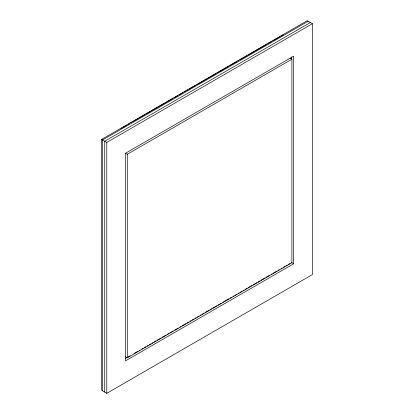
<?xml version="1.0" encoding="UTF-8"?>
<svg xmlns="http://www.w3.org/2000/svg" width="414" height="414" viewBox="0 0 414 414"><rect width="100%" height="100%" fill="white"/><g stroke="black" fill="none" stroke-linecap="round" stroke-linejoin="round"><path stroke-width="0.62" d="M101.585 139.425L307.219 20.7L312.415 23.701L312.415 274.575L106.781 393.3L101.585 390.298L101.585 139.425L106.781 142.421L312.415 23.701M123.072 127.253L126.989 124.992M128.107 124.345L129.784 123.377M130.907 122.73L132.025 122.083M133.142 121.442L144.89 114.657M146.007 114.01L172.855 98.511M173.973 97.87L177.885 95.608M179.003 94.961L182.921 92.7M184.039 92.053L185.715 91.085M186.838 90.438L187.956 89.797M189.074 89.15L195.786 85.274M196.904 84.627L215.922 73.651M217.039 73.004L228.787 66.219M229.905 65.578L236.617 61.702M237.734 61.055L238.852 60.408M239.97 59.761L246.682 55.89M247.8 55.243L266.818 44.262M267.936 43.615L271.853 41.359M272.971 40.712L279.683 36.836M280.801 36.189L281.918 35.542A28.525 16.472 -60 0 1 283.243 34.828M308.176 21.254L102.543 139.973L102.543 390.852M310.365 22.516L104.726 141.236L104.726 392.115M125.338 153.139L127.289 154.262L291.906 59.223L291.906 262.735L127.289 357.779L125.338 356.651M125.137 358.705L130.167 355.802M134.079 353.54L137.986 351.284M139.104 350.637L140.222 349.996M141.898 349.028L143.016 348.381M144.134 347.734L145.811 346.766M146.929 346.125L148.046 345.478M149.164 344.831L150.836 343.863M151.954 343.222L153.071 342.575M154.189 341.928L155.866 340.96M156.984 340.318L160.896 338.057M162.014 337.415L165.921 335.154M167.039 334.512L168.715 333.544M169.833 332.897L173.187 330.962M174.863 329.994L178.217 328.059M179.893 327.091L181.006 326.444M182.124 325.802L186.036 323.541M187.154 322.899L188.272 322.252M189.948 321.285L191.066 320.638M192.184 319.996L193.861 319.028M194.978 318.382L196.091 317.735M197.209 317.093L198.886 316.125M200.003 315.478L201.121 314.831M202.239 314.19L203.916 313.222M205.033 312.575L208.946 310.319M210.064 309.672L211.735 308.704M212.853 308.057L216.765 305.801M217.883 305.159L221.236 303.224M222.913 302.256L229.056 298.706M230.174 298.059L231.291 297.418M232.968 296.45L234.086 295.803M235.204 295.156L236.322 294.514M237.998 293.547L239.116 292.9M240.234 292.253L241.905 291.285M243.023 290.644L244.141 289.997M245.259 289.35L246.935 288.382M248.053 287.74L251.966 285.479M253.083 284.837L256.99 282.576M258.108 281.934L259.785 280.966M260.903 280.319L264.815 278.063M265.933 277.416L269.286 275.481M270.963 274.513L272.076 273.866M273.193 273.224L277.106 270.963M278.224 270.321L279.341 269.674M281.018 268.707L282.136 268.06M283.254 267.418L284.93 266.45M286.048 265.804L287.161 265.157M288.279 264.515L289.955 263.547M293.681 263.759L125.514 360.853L125.514 153.237L293.681 56.144L293.681 263.759L291.632 262.579M289.955 58.095L291.906 59.223M185.948 90.242L186.419 90.521M291.632 56.899L291.632 59.487M127.289 154.262L127.289 357.779M106.781 142.421L106.781 393.3M121.074 128.428A28.525 16.472 -60 0 1 121.954 127.895"/></g></svg>
